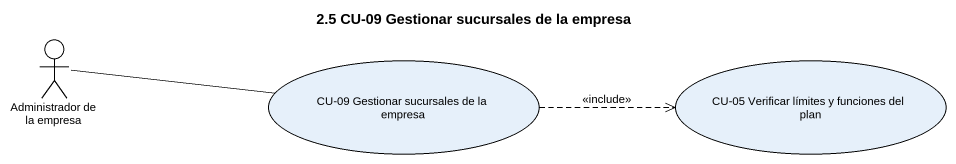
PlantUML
@startuml
title 2.5 CU-09 Gestionar sucursales de la empresa
actor "Administrador de la empresa" as Administrador_de_la_empresa
usecase "CU-09 Gestionar sucursales de la empresa" as CU_09_Gestionar_sucursales
usecase "CU-05 Verificar límites y funciones del plan" as CU_05_Verificar_límites_y
Administrador_de_la_empresa -right- CU_09_Gestionar_sucursales
CU_09_Gestionar_sucursales .right.> CU_05_Verificar_límites_y : <<include>>
@enduml
